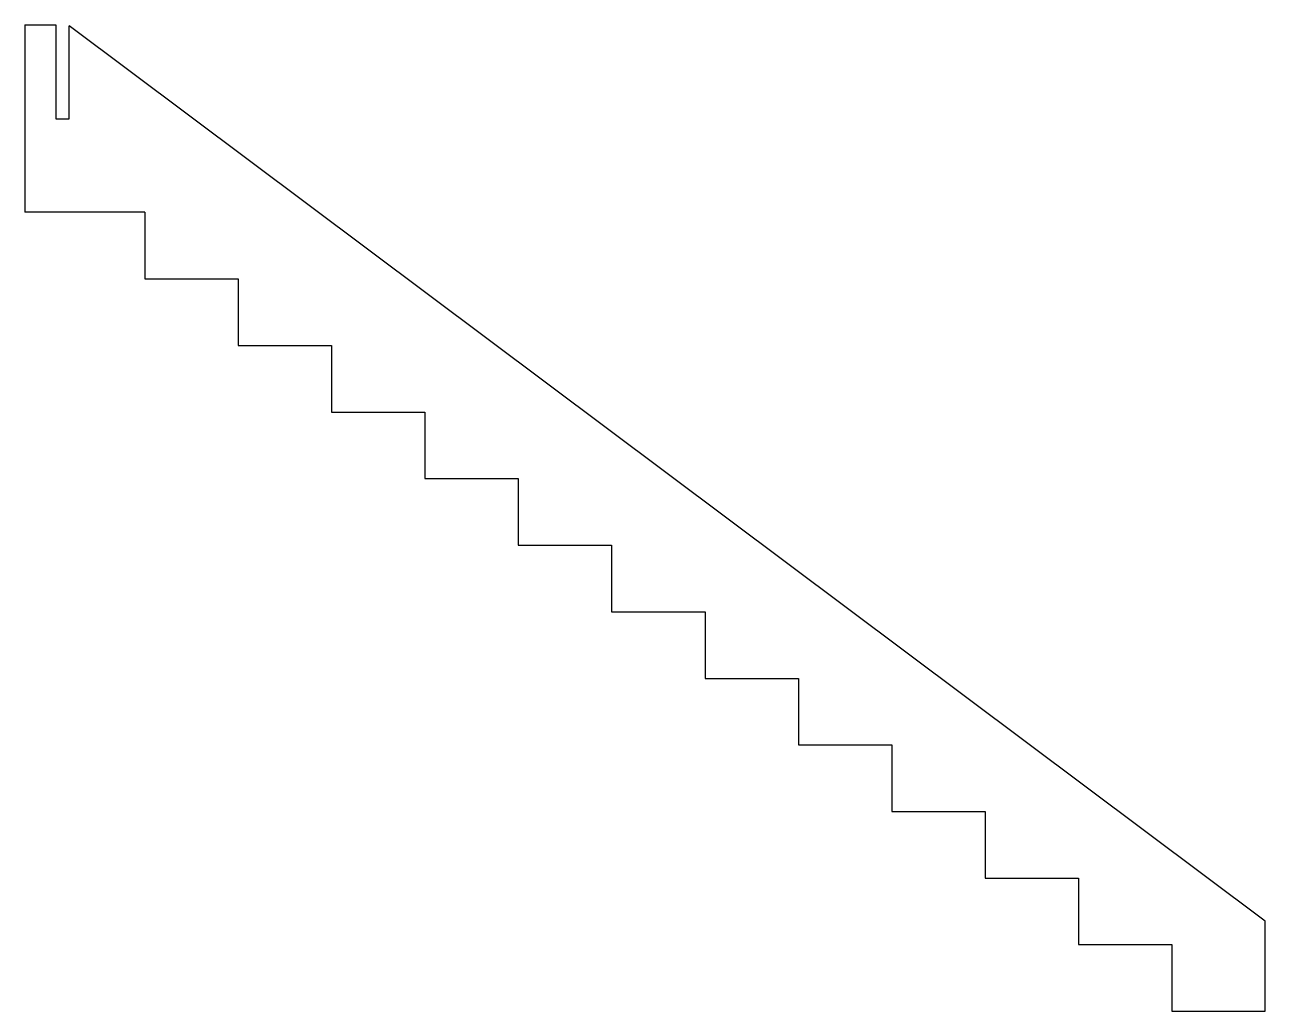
# Model space of a CAD drawing. Header units: millimetres. Extents: x 3272 to 3551, y 1453 to 1675.
import ezdxf

# ---------------------------------------------------------------- set-up
doc = ezdxf.new("R2010")
doc.units = ezdxf.units.MM

msp = doc.modelspace()

# ---------------------------------------------------------------- linework, layer by layer
at = {"extrusion": (-6.12323e-17, -1.22589e-15, -1)}
for p, q in [((3271.93, 1675.2, -464.72), (3278.93, 1675.2, -464.72)), ((3271.93, 1675.2, -464.72), (3271.93, 1633.03, -464.72)), ((3278.93, 1675.2, -464.72), (3278.93, 1654.03, -464.72)), ((3281.93, 1654.03, -464.72), (3281.93, 1674.95, -464.72)), ((3550.93, 1473.61, -464.72), (3281.93, 1674.95, -464.72)), ((3278.93, 1654.03, -464.72), (3281.93, 1654.03, -464.72)), ((3298.93, 1633.03, -464.72), (3271.93, 1633.03, -464.72)), ((3298.93, 1633.03, -464.72), (3298.93, 1618.06, -464.72)), ((3298.93, 1618.06, -464.72), (3319.93, 1618.06, -464.72)), ((3319.93, 1618.06, -464.72), (3319.93, 1603.09, -464.72)), ((3319.93, 1603.09, -464.72), (3340.93, 1603.09, -464.72)), ((3340.93, 1603.09, -464.72), (3340.93, 1588.12, -464.72)), ((3340.93, 1588.12, -464.72), (3361.93, 1588.12, -464.72)), ((3361.93, 1588.12, -464.72), (3361.93, 1573.15, -464.72)), ((3361.93, 1573.15, -464.72), (3382.93, 1573.15, -464.72)), ((3382.93, 1573.15, -464.72), (3382.93, 1558.18, -464.72)), ((3382.93, 1558.18, -464.72), (3403.93, 1558.18, -464.72)), ((3403.93, 1558.18, -464.72), (3403.93, 1543.21, -464.72)), ((3403.93, 1543.21, -464.72), (3424.93, 1543.21, -464.72)), ((3424.93, 1543.21, -464.72), (3424.93, 1528.24, -464.72)), ((3424.93, 1528.24, -464.72), (3445.93, 1528.24, -464.72)), ((3445.93, 1528.24, -464.72), (3445.93, 1513.27, -464.72)), ((3445.93, 1513.27, -464.72), (3466.93, 1513.27, -464.72)), ((3466.93, 1513.27, -464.72), (3466.93, 1498.3, -464.72)), ((3466.93, 1498.3, -464.72), (3487.93, 1498.3, -464.72)), ((3487.93, 1498.3, -464.72), (3487.93, 1483.33, -464.72)), ((3487.93, 1483.33, -464.72), (3508.93, 1483.33, -464.72)), ((3508.93, 1483.33, -464.72), (3508.93, 1468.36, -464.72)), ((3550.93, 1453.4, -464.72), (3550.93, 1473.61, -464.72)), ((3508.93, 1468.36, -464.72), (3529.93, 1468.36, -464.72)), ((3529.93, 1468.36, -464.72), (3529.93, 1453.4, -464.72)), ((3529.93, 1453.4, -464.72), (3550.93, 1453.4, -464.72))]:
    msp.add_line(p, q, dxfattribs=at)

doc.saveas('drawing.dxf')
